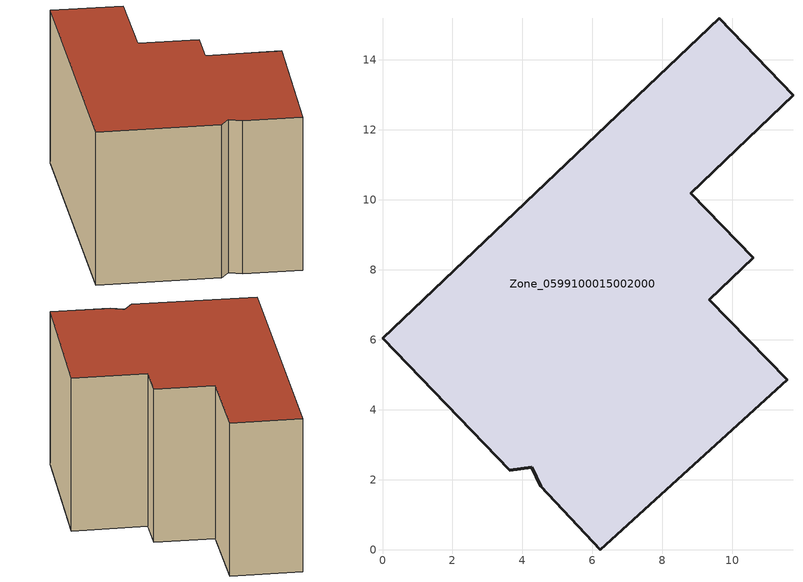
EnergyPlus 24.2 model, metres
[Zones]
Zone_0599100015002000
 floor ground (C_G): 4.52,1.81 4.26,2.36 3.63,2.26 0,6.05 9.63,15.19 11.73,12.99 8.81,10.19 10.59,8.34 9.34,7.14 11.57,4.85 6.23,0 z2.94
 wall outside (C_F): 6.23,0 11.57,4.85 9.34,7.14 10.59,8.34 8.81,10.19 11.73,12.99 9.63,15.19 0,6.05 3.63,2.26 4.26,2.36 4.52,1.81 6.23,0 z2.94:9.76
 roof outside (C_R): 4.26,2.36 4.52,1.81 6.23,0 11.57,4.85 9.34,7.14 10.59,8.34 8.81,10.19 11.73,12.99 9.63,15.19 0,6.05 3.63,2.26 z9.76
[BUILDING]
Pand.0599100015002000: North Axis=0; Terrain=City; Loads Convergence Tolerance Value=0.04; Temperature Convergence Tolerance Value=0.4; Solar Distribution=FullExterior; Maximum Number of Warmup Days=25; Minimum Number of Warmup Days=1
[Site:Location]
Rotterdam.The.Hague.AP_ZH_NLD Design_Conditions: Latitude=51.96; Longitude=4.45; Time Zone=1; Elevation=-4.5
[SITE:GROUNDTEMPERATURE:BUILDINGSURFACE]
18, 18, 18, 18, 18, 18, 18, 18, 18, 18, 18, 18
[MATERIAL] Thermal Absorptance=0.9; Solar Absorptance=0.7; Visible Absorptance=0.7
Name | Roughness | Thickness | Conductivity | Density | Specific Heat
G.TC.1975-1991 | MediumSmooth | 0.15 | 0.288461 | 540 | 1210
F.TC.1975-1991 | Rough | 0.3 | 0.230769 | 1920 | 840
R.TC.1975-1991 | MediumRough | 0.2 | 0.153846 | 1500 | 1000
[CONSTRUCTION]
C_G: G.TC.1975-1991
C_F: F.TC.1975-1991
C_R: R.TC.1975-1991
[ZONE]
Zone_0599100015002000: Type=1; Multiplier=1; Ceiling Height=Autocalculate; Volume=Autocalculate; Floor Area=autocalculate; Part of Total Floor Area=Yes
[ZONEINFILTRATION:DESIGNFLOWRATE]
Infil_Zone_0599100015002000: Zone or ZoneList or Space or SpaceList=Zone_0599100015002000; Schedule=AlwaysOn; Design Flow Rate Calculation Method=Flow/Area; Flow Rate per Floor Area=0.003; Constant Term Coefficient=1; Temperature Term Coefficient=0; Velocity Term Coefficient=0; Velocity Squared Term Coefficient=0
[HVACTEMPLATE:ZONE:IDEALLOADSAIRSYSTEM]
Zone_0599100015002000: Maximum Heating Supply Air Temperature=50; Minimum Cooling Supply Air Temperature=13; Maximum Heating Supply Air Humidity Ratio=0.0156; Minimum Cooling Supply Air Humidity Ratio=0.0077; Heating Limit=NoLimit; Cooling Limit=NoLimit; Dehumidification Control Type=ConstantSensibleHeatRatio; Cooling Sensible Heat Ratio=0.7; Dehumidification Setpoint=60; Humidification Control Type=None; Humidification Setpoint=30; Outdoor Air Method=None; Outdoor Air Flow Rate per Person=0.00944; Outdoor Air Flow Rate per Zone Floor Area=0; Outdoor Air Flow Rate per Zone=0; Demand Controlled Ventilation Type=None; Outdoor Air Economizer Type=NoEconomizer; Heat Recovery Type=None; Sensible Heat Recovery Effectiveness=0.7; Latent Heat Recovery Effectiveness=0.65
[ZONECONTROL:THERMOSTAT]
ThermostatControl_Zone_0599100015002000: Zone or ZoneList=Zone_0599100015002000; Control Type Schedule=DualSetpointControlType; Control 1=Thermostat_Zone_0599100015002000; Temperature Difference Between Cutout And Setpoint=0
[THERMOSTATSETPOINT:DUALSETPOINT]
Thermostat_Zone_0599100015002000: Heating Setpoint Temperature Schedule=HeatingSetpoint_Zone_0599100015002000; Cooling Setpoint Temperature Schedule=CoolingSetpoint_Zone_0599100015002000
[SCHEDULE:COMPACT]
HeatingSetpoint_Zone_0599100015002000: Through: 12/31, For: AllDays, Until: 24:00, 21
CoolingSetpoint_Zone_0599100015002000: Through: 12/31, For: AllDays, Until: 24:00, 24
DualSetpointControlType: Through: 12/31, For: AllDays, Until: 24:00, 4
AlwaysOn: Through: 12/31, For: AllDays, Until: 24:00, 1
